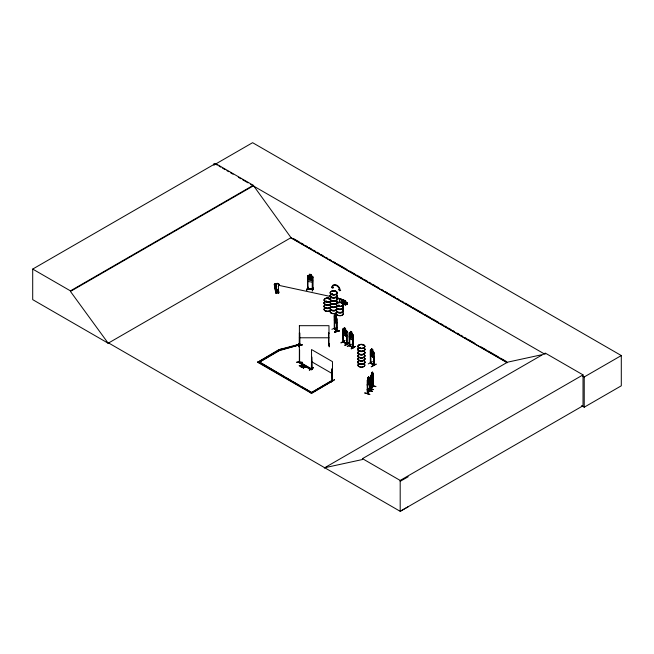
<?xml version="1.0" encoding="UTF-8"?>
<svg xmlns="http://www.w3.org/2000/svg" width="654" height="654" viewBox="0 0 654 654"><rect width="100%" height="100%" fill="white"/><g stroke="black" fill="none" stroke-linecap="round" stroke-linejoin="round"><path stroke-width="0.98" d="M278.171 291.79L278.539 285.872A1.856 1.504 -9.9 0 0 278.539 283.73A1.856 1.504 -9.9 0 0 275.939 283.877A1.856 1.504 -9.9 0 0 275.939 286.019L276.331 291.897M369.461 381.723L369.281 383.514L369.461 377.734L369.575 391.027M370.867 379.933L371.178 381.102L372.927 378.821L372.943 372.854L370.916 375.952L370.924 388.958L373.369 385.713M336.753 298.469L336.761 298.494A3.466 2.003 0 0 1 333.565 301.412A3.466 2.003 0 0 1 330.703 298.363M277.509 291.692L277.182 290.973L277.566 291.61M277.124 291.635L277.353 291.03M369.747 394.444L364.793 392.94M368.349 388.468C377.726 390.332 372.617 389.612 368.365 388.435M299.344 345.14L299.401 333.009M299.344 361.964L299.401 325.659M335.494 318.302L336.279 317.762L335.788 318.964L336.352 321.343L335.616 319.095L334.873 319.732L335.428 318.563L334.897 316.283L335.543 318.318M334.259 315.678L334.586 315.424L336.785 318.449L336.867 331.455L334.251 328.635L334.259 315.678L334.578 321.416L336.524 323.624L336.843 322.406M336.491 299.507L336.499 302.271M325.708 301.478L326.158 301.126L325.733 301.396M326.706 301.649L325.88 301.265M326.763 301.576L326.444 301.151M328.856 298.878L329.322 298.633M328.88 298.821L329.158 298.543M328.962 298.943L329.085 298.543M332.306 294.014C332.281 294.055 332.346 294.979 332.224 293.94M332.616 294.341L332.175 293.973M332.812 294.365L332.69 294.063M335.134 291.332L335.273 291.643M339.058 305.941L339.009 305.704A3.466 2.003 0 0 0 337.521 306.195M341.617 303.284L341.453 303.08M341.707 303.211L341.298 303.039M359.569 348.01A3.474 2.003 0 0 1 359.741 344.544A3.474 2.003 0 0 1 364.858 346.358A3.474 2.003 0 0 1 359.569 348.01L360.419 347.642M359.586 347.944L360.256 347.846M360.125 347.527L360.485 348.018M362.896 345.247L363.158 345.255M331.872 329.273L336.81 327.589M372.731 351.149L372.755 349.571L371.521 348.795L372.723 349.588L372.682 357.068L373.499 357.624L373.924 356.471M373.491 357.607L373.949 356.381M299.401 344.822L299.908 344.928M352.637 339.966L353.062 338.78L352.669 340.039L349.637 338.29L349.244 336.573L349.71 338.232L352.669 340.039M277.345 291.39L277.41 291.046M371.268 378.225L371.644 378.936L372.723 376.369L372.371 372.003L371.619 372.968L371.268 375.445L371.358 388.754L370.941 388.893M369.543 390.618L367.229 393.602L367.703 393.389L367.597 380.113L367.949 377.628L368.701 376.671L368.733 378.257M367.671 392.948L367.671 393.389M369.322 390.561L369.543 390.577M369.706 390.814L369.526 378.633L369.297 391.027M372.886 372.837L372.984 386.293M371.178 388.321L373.418 386.13L373.197 373.965L372.96 386.359M300.938 366.845L301.715 364.638L301.003 365.676L299.303 365.643L301.003 365.423L300.938 366.845L301.715 364.638M303.489 368.316L303.889 367.074L305.565 366.861L303.889 367.327L303.489 368.316L303.497 367.107L303.178 368.128M303.554 366.902C299.679 367.033 304.135 368.161 303.955 365.929L303.947 367.123L304.265 366.109M303.554 367.147L303.955 365.929M300.627 366.657L300.946 365.635L299.303 365.643M368.251 363.918L372.478 361.621M307.543 276.029L309.268 275.694M308.001 276.83L307.47 276.863L308.001 276.83L307.96 289.035M307.486 279.994L308.034 281.547L312.195 282.119L312.792 280.762M312.808 276.732L312.759 289.763L312.808 276.732L311.026 275.98L311.034 274.459L309.268 274.206L309.317 275.784L308.435 276.151L308.435 278.931L309.317 280.247L310.961 280.492L311.844 279.43L311.844 276.65L310.961 276.021L310.977 274.5M308.083 287.106L306.456 290.409L307.83 287.278M312.31 277.451L312.792 277.525L312.31 277.451L312.211 289.673L312.252 289.109L312.849 289.191M307.413 288.512L308.059 288.496L307.936 289.043M312.203 289.338L312.375 289.534M312.211 289.231L308.018 288.725L312.743 289.158M313.519 287.883L312.195 291.21M341.012 342.933L344.977 340.481L341.045 342.745M347.29 346.563L351.214 344.29M364.777 392.997L369.87 394.313M311.868 369.15L311.329 369.052M311.909 368.782L311.468 368.529M332.51 380.677L332.248 380.734M331.93 380.628L332.371 381.192L332.109 368.791L331.921 380.963L332.51 381.118L332.469 361.637L311.508 349.538L311.696 369.297L311.525 368.529M299.23 343.35L298.992 346.792L299.27 343.334M299.221 343.546L298.992 346.784M343.08 341.38L343.383 342.156L343.121 329.747M343.08 341.821L347.004 344.045L346.497 343.538M349.211 345.541L353.152 347.797L353.152 334.791L351.86 333.515M349.424 345.026L349.653 345.778L349.751 337.611M352.776 347.16L353.283 347.715L349.555 345.745M352.751 347.585L352.89 335.388L353.095 347.797M306.71 290.409L308.124 287.343M370.344 363.003L373.957 365.382L373.736 352.964L373.606 365.177M370.859 362.717L370.663 363.232M373.548 364.67L373.835 364.916M370.45 362.888L374.113 365.292L374.104 364.867M344.944 331.406C345.443 329.477 346.89 331.055 345.222 331.921L346.015 334.161L344.96 332.085C344.535 334.12 342.884 332.51 344.691 331.603L343.881 329.436L344.911 331.374M334.709 328.839L334.701 321.793M334.521 328.177C341.339 335.093 332.763 327.466 334.75 328.422M337.014 330.932L337.039 331.398L336.777 319.013L336.565 331.177L337.014 331.333M328.831 298.739L329.42 298.796L329.019 298.559M368.733 376.769L368.104 378.233L368.554 377.162M371.766 373.074L372.404 372.101M371.766 373.565L372.224 372.494M369.273 377.522L367.254 380.62M367.483 381.233L367.532 393.626M371.153 376.565L371.194 388.958M367.458 385.754L367.221 384.56L367.515 385.77L369.265 383.489M367.221 389.882L372.191 391.321M367.237 389.898L372.298 391.231M367.507 392.989L369.698 390.781L367.507 393.618M367.483 393.332L369.526 390.732M371.194 388.517L373.115 386.081M371.17 388.95L373.377 386.13M372.281 391.206L367.115 389.809M375.854 386.653L370.777 385.149L375.837 386.473M299.36 344.683L299.287 345.247L299.892 345.255L299.843 333.033L299.344 333.148M299.597 349.833L299.597 362.251L299.622 361.523M277.206 290.973L277.525 291.439M329.027 344.822L328.537 344.838M336.499 297.545L343.432 299.957L336.401 297.644M336.401 298.052L343.432 300.374L336.499 297.954M343.334 304.085L343.432 304.404M341.11 299.27L345.304 300.668L345.852 301.388L345.819 304.887L342.761 304.224M345.852 301.388L345.271 300.701M347.348 304.323L345.794 303.775L345.247 304.363L342.353 303.333L341.11 302.148L341.11 300.758L342.353 300.456L345.247 301.486L345.762 302.41L347.405 302.9L347.372 304.421L347.405 302.9M345.819 303.873L347.405 304.388M345.263 305.165L345.819 304.887M369.526 390.291L369.575 390.585M367.532 393.185L367.458 393.201M278.277 289.019L278.931 292.878L275.767 293.074L274.247 284.416L277.231 284.065M274.459 284.065L275.996 292.959L274.435 284.318L274.999 284.196L276.331 293.049L274.459 284.065L277.231 283.91M276.143 293.057L274.672 284.4M277.688 289.853L278.04 292.935M277.909 290.016L278.367 292.918L278.514 291.929M308.067 275.514L307.486 275.996L307.511 289.003L312.726 289.747M373.189 386.375L373.213 385.598M344.257 327.687L345.59 328.406L345.5 329.943L346.146 330.81L346.146 333.589L345.5 334.407L344.298 333.712L343.652 332.15L343.652 329.371L344.298 329.248C343.881 325.275 345.116 330.622 343.415 328.643L342.966 328.962L343.276 342.116M343.007 329.003L343.44 328.7M349.424 345.467L349.326 332.608L350.528 332.796M326.15 301.674L325.749 301.429M326.673 301.592L326.052 301.527M338.085 305.688L338.069 305.998A3.474 2.003 0 0 0 343.375 304.355A3.474 2.003 0 0 0 338.249 302.532A3.474 2.003 0 0 0 338.077 306.007M338.216 305.9L338.813 305.655M338.968 305.958L338.102 305.941M360.452 347.961L359.667 348.01M299.826 344.813L299.401 345.263M329.036 345.132C328.095 345.713 329.395 343.824 328.537 345.279L328.48 333.033L328.978 333.148L328.48 333.033M328.978 345.271L328.978 325.684L299.344 325.684M307.584 288.847L307.462 288.406L308.05 288.471M311.394 369.109L311.508 356.896L311.958 369.502L311.198 369.943L298.101 362.005L298.862 361.564L311.958 369.126L311.198 369.567L298.101 362.005M311.705 369.281L311.868 357.1M313.356 367.867L309.228 370.025L313.135 367.744M334.398 379.77L330.491 382.296L334.415 379.802M108.662 342.998L108.237 343.252L32.7 299.638L32.7 269.08L215.526 163.525L253.27 185.311L291.014 237.664L507.112 362.43M215.526 163.525L215.526 164.089L252.599 142.686L621.3 355.555L621.3 385.803L584.226 407.205L581.578 405.668M32.7 269.08L70.444 290.867L253.27 185.311M408.194 506.752L400.191 511.314L108.613 342.974L108.18 343.219L70.444 291.431L253.27 185.875M108.18 343.219L291.439 237.418M330.94 381.347L310.863 392.948L331.815 380.473L332.584 380.914L311.623 393.389L257.709 362.259L278.661 349.784L279.422 350.225L300.431 344.601L279.422 350.601L259.344 362.193M257.709 362.259L278.661 350.16L279.422 350.601L278.972 349.653L299.973 344.029L300.431 344.601M279.422 350.225L258.469 362.7M343.415 328.643L346.873 331.161L346.873 344.168L343.007 341.96M345.541 329.918L346.424 330.376M342.966 332.951L343.44 334.611M346.824 344.176L346.873 331.161M346.481 331.84L346.972 331.97L346.481 331.84L346.767 344.135M343.407 334.635L343.007 332.927M349.244 332.584L349.261 345.598M349.653 332.289L353.111 334.815L353.029 347.773M298.101 362.381L298.862 361.94L311.958 369.502M349.399 333.368L349.653 345.778M346.612 335.796L346.497 343.979M344.977 345.018C352.302 340.039 347.985 344.92 345.001 345.05M345.189 345.361L349.122 343.113M352.849 347.151L349.653 345.467L353.25 347.233M351.255 348.639L355.204 346.391L351.28 348.672M257.709 361.883L311.623 393.013L332.584 380.914M324.286 467.986L507.545 362.177L541.308 354.836M324.711 467.733L362.455 459.525L362.455 458.65L545.281 353.095L583.025 374.881L583.025 405.758L400.191 511.314L400.191 480.437L583.025 374.881M545.281 353.969L544.856 354.223L250.637 184.354M582.477 375.944L584.226 376.957L621.3 355.555M400.191 481.319L408.194 476.758M370.491 350.814L370.712 363.232L370.818 355.065M374.063 353.185L373.589 353.037M370.826 362.676L370.303 362.52L370.712 362.79M370.712 362.913L374.047 364.809M373.696 364.728L370.532 362.896M373.548 365.112L374.113 365.292M376.148 364.245C368.464 368.145 370.491 367.319 376.124 364.041M370.548 362.929L370.336 350.013L370.761 349.718L373.924 352.473L373.499 351.664M370.336 354.01L370.687 355.743L371.554 356.316L371.57 348.77M370.704 355.735L373.54 357.583M274.288 284.433L276.135 284.801M276.241 287.081L275.849 287.49L276.364 287.899M335.167 316.062L335.167 314.566L336.017 315.498L336.017 316.986M336.017 315.498L335.11 314.582M336.818 318.457L336.516 317.607M334.308 319.651L334.521 321.433L336.524 323.624M334.456 328.888L334.725 328.365M339.557 330.826L334.496 332.175L339.426 330.466M334.496 332.175L339.451 330.687L334.537 332.183M278.972 349.653L286.607 347.985M288.52 347.478L296.156 345.435M338.281 305.582L338.821 305.59M371.562 350.356L370.965 350.454L370.965 353.234L371.562 354.828L372.674 355.572L373.271 354.779L373.271 351.999L372.674 351.1M301.396 365.398L303.015 365.643L301.339 365.856M303.015 365.643L301.396 365.651L303.015 365.39M299.303 365.897L300.946 365.888M303.947 366.869L305.565 366.861M301.854 367.115L305.565 367.115M301.854 367.368L303.497 367.36M373.696 365.038L373.736 357.002M326.371 301.788L325.856 301.698M338.551 305.671L338.363 306.023M276.56 285.577L274.721 285.528M276.716 286.297L274.868 286.566L276.716 286.46M276.912 292.575L276.912 291.251L277.77 291.275L277.77 292.6L277.754 291.202M276.184 293.033L275.963 292.076L276.176 292.69L278.514 292.559L278.579 291.038L278.359 291.676L276.029 291.815L275.816 291.193L275.816 291.986L278.579 291.823M332.306 381.176L332.109 368.791M329.019 343.334L329.109 346.751M302.279 344.977L296.72 345.083M297.619 345.083L302.279 344.813L296.72 345.01M296.72 362.038L302.279 362.202M302.279 362.422L296.728 362.43M299.344 337.783L328.978 337.783M336.802 330.679L336.867 331.014M307.593 288.831L312.849 289.632M326.42 301.331L325.88 301.388M334.464 328.594L337.014 331.374M308.05 275.547L312.171 276.151M278.972 285.373L330.801 296.564M338.445 305.884L338.02 305.925M371.619 372.968L371.676 374.464M371.186 375.085L370.916 375.952M373.123 377.056L372.894 378.838M367.949 377.628L368.03 379.148M368.758 378.175L368.676 382.713L367.973 383.604L367.597 382.892M373.377 385.688L372.96 385.917M329.305 343.554L329.363 346.784M336.499 301.576L339.099 302.483M336.401 301.674L339.001 302.581M345.304 300.668L339.589 299.148L339.557 302.671M345.762 302.41L347.372 302.933M346.767 343.693L343.383 341.838L346.571 343.522M360.321 347.773L359.757 347.961M215.526 164.089L217.283 165.102M219.041 166.116L220.799 167.13M222.548 168.143L225.18 169.664M226.938 170.678L228.696 171.691M230.453 172.705L233.086 174.226M238.35 177.267L240.983 178.787M242.74 179.801L248.005 182.834M293.205 238.432L299.377 241.996M301.142 243.018L303.791 244.547M305.549 245.561L307.315 246.583M309.08 247.596L311.729 249.125M313.495 250.147L315.253 251.169M317.018 252.182L319.667 253.711M321.433 254.733L323.19 255.747M325.839 257.275L327.605 258.297M329.371 259.311L331.128 260.333M333.777 261.862L335.543 262.875M337.309 263.897L347.012 269.497M349.653 271.026L354.95 274.083M356.708 275.097L362.888 278.661M364.646 279.683L367.295 281.212M369.06 282.226L370.826 283.247M372.592 284.269L375.233 285.79M376.998 286.812L378.764 287.834M381.405 289.354L383.17 290.376M384.936 291.398L387.585 292.927M389.351 293.94L391.108 294.962M392.874 295.976L395.523 297.505M397.289 298.526L399.046 299.54M401.695 301.069L403.461 302.091M405.227 303.104L411.399 306.669M413.164 307.691L422.868 313.291M424.626 314.312L430.806 317.877M432.564 318.89L438.744 322.463M440.502 323.477L443.15 325.005M444.916 326.027L446.682 327.041M448.448 328.063L451.088 329.591M452.854 330.605L454.62 331.627M457.26 333.156L459.026 334.169M460.792 335.191L462.558 336.205M465.207 337.734L466.964 338.756M468.73 339.769L474.902 343.342M481.082 346.906L486.372 349.955M488.137 350.977L498.724 357.084M500.482 358.106L506.662 361.67M290.433 237.582L507.242 362.757M352.89 335.388L353.242 335.592L352.751 335.469M351.034 344.225L347.323 346.367M355.236 346.62L351.255 348.893M311.508 361.637L332.469 373.736M332.584 381.29L331.815 380.473M301.715 364.891L301.404 364.458M283.681 376.377L259.229 361.883L311.623 392.506L301.142 386.457M285.43 377.383L291.537 380.914M293.286 381.92L299.401 385.451M362.455 458.65L400.191 480.437M371.562 350.855L372.69 351.672M371.562 353.634L372.674 354.378M278.187 292.73L278.751 292.788L278.228 289.82M324.629 308.353L324.637 308.361A3.458 1.995 0 0 0 325.798 311.124A3.458 1.995 0 0 0 330.556 310.47A3.474 2.003 0 0 1 325.79 311.124A3.474 2.003 0 0 1 324.654 308.369L324.613 308.336M312.146 276.192L312.735 276.781M348.942 342.974L345.001 345.222M334.529 316.806L334.562 328.929M339.557 330.834L339.41 330.425M300.431 344.977L299.973 344.029M278.972 350.037L279.422 350.601M331.84 294.431A3.466 2.003 0 0 1 332.011 290.965A3.466 2.003 0 0 1 337.121 292.788A3.466 2.003 0 0 1 331.84 294.431L331.97 294.325M346.358 330.442L346.792 331.186M370.949 379.909L371.194 381.029M278.539 285.872L278.555 285.937A1.856 1.504 -9.9 0 0 278.555 283.795A1.856 1.504 -9.9 0 0 275.947 283.95A1.856 1.504 -9.9 0 0 275.947 286.084L275.939 286.019M277.541 290.049L277.876 291.97M275.555 286.28L276.38 291.095M275.138 285.242L276.143 291.005M584.226 376.957L584.226 407.205M373.908 352.375L373.916 365.357M370.385 349.996L370.336 363.035M367.221 380.595L367.254 393.626M343.473 332.976L343.513 342.075M343.432 299.957L343.334 300.464M343.007 328.937L342.982 341.977M339.639 299.205L339.639 302.622M335.935 315.539L336.36 320.762L335.935 321.49L334.717 318.964L335.167 314.566M313.323 367.622L309.448 369.902M214.046 163.41L214.046 165.413M70.444 290.867L70.444 291.431M364.482 351.836A3.515 2.027 0 0 1 361.752 354.82A3.515 2.027 0 0 1 358.024 352.22M364.76 352.531A3.466 2.003 0 0 1 361.294 354.991A3.466 2.003 0 0 1 358.065 352.424M364.442 354.73A3.474 2.003 0 0 1 361.744 357.673A3.474 2.003 0 0 1 358.065 355.106M364.442 354.869A3.474 2.003 0 0 1 361.744 357.812A3.474 2.003 0 0 1 358.065 355.245M364.482 348.5A3.515 2.027 0 0 1 361.752 351.476A3.515 2.027 0 0 1 358.024 348.884M364.752 351.975A3.458 1.995 0 0 1 361.294 354.427A3.458 1.995 0 0 1 358.073 351.86M364.752 349.195A3.458 1.995 0 0 1 361.294 351.648A3.458 1.995 0 0 1 358.073 349.081M364.482 351.664A3.515 2.027 0 0 1 361.752 354.648A3.515 2.027 0 0 1 358.024 352.048M364.482 348.329A3.515 2.027 0 0 1 361.752 351.304A3.515 2.027 0 0 1 358.024 348.713M364.76 348.631A3.466 2.003 0 0 1 361.294 351.1A3.466 2.003 0 0 1 358.065 348.525M364.482 361.351A3.515 2.027 0 0 1 361.752 364.335A3.515 2.027 0 0 1 358.024 361.736M364.76 362.046A3.466 2.003 0 0 1 361.294 364.507A3.466 2.003 0 0 1 358.065 361.94M364.744 364.646A3.45 1.995 0 0 1 361.294 367.107A3.45 1.995 0 0 1 358.081 364.54M364.736 355.637A3.442 1.987 0 0 1 361.294 358.081A3.442 1.987 0 0 1 358.09 355.531M364.442 364.237A3.474 2.003 0 0 1 361.744 367.18A3.474 2.003 0 0 1 358.065 364.613M364.442 354.975A3.474 2.003 0 0 1 361.744 357.918A3.474 2.003 0 0 1 358.065 355.351M364.482 358.016A3.515 2.027 0 0 1 361.752 360.992A3.515 2.027 0 0 1 358.024 358.4M364.752 361.49A3.458 1.995 0 0 1 361.294 363.943A3.458 1.995 0 0 1 358.073 361.376M364.752 358.711A3.458 1.995 0 0 1 361.294 361.163A3.458 1.995 0 0 1 358.073 358.596M364.482 361.18A3.515 2.027 0 0 1 361.752 364.164A3.515 2.027 0 0 1 358.024 361.564M364.482 357.836A3.515 2.027 0 0 1 361.752 360.82A3.515 2.027 0 0 1 358.024 358.228M364.76 358.147A3.466 2.003 0 0 1 361.294 360.616A3.466 2.003 0 0 1 358.065 358.04M336.753 298.257A3.515 2.027 0 0 1 333.556 301.249A3.515 2.027 0 0 1 330.662 298.159M336.712 301.257A3.474 2.003 0 0 1 333.565 304.216A3.474 2.003 0 0 1 330.703 301.159M336.687 301.077A3.442 1.987 0 0 1 333.565 304.004A3.442 1.987 0 0 1 330.728 300.979M336.753 294.913A3.515 2.027 0 0 1 333.556 297.905A3.515 2.027 0 0 1 330.662 294.815M336.704 297.897A3.466 2.003 0 0 1 333.565 300.856A3.466 2.003 0 0 1 330.703 297.807M336.704 295.126A3.458 1.995 0 0 1 333.565 298.069A3.458 1.995 0 0 1 330.711 295.028M336.753 298.085A3.515 2.027 0 0 1 333.556 301.077A3.515 2.027 0 0 1 330.662 297.987M336.753 294.741A3.515 2.027 0 0 1 333.556 297.733A3.515 2.027 0 0 1 330.662 294.643M336.704 294.562A3.466 2.003 0 0 1 333.565 297.513A3.466 2.003 0 0 1 330.703 294.464M336.033 310.38A3.458 1.995 0 0 1 331.48 310.478A3.458 1.995 0 0 1 330.711 307.879M330.662 307.674A3.515 2.027 0 0 0 331.815 310.462A3.515 2.027 0 0 0 336.655 309.8A3.458 1.995 0 0 0 340.26 312.416A3.458 1.995 0 0 0 342.941 309.481M336.614 312.776A3.474 2.003 0 0 1 331.84 313.429A3.474 2.003 0 0 1 330.703 310.675M336.712 301.388A3.474 2.003 0 0 1 333.565 304.347A3.474 2.003 0 0 1 330.703 301.29M336.589 312.579A3.442 1.987 0 0 1 331.856 313.225A3.442 1.987 0 0 1 330.728 310.495M336.957 303.08A3.442 1.987 0 0 1 332.248 304.331A3.442 1.987 0 0 1 330.728 301.469M336.687 301.568A3.442 1.987 0 0 1 337.104 302.573M336.614 312.661A3.474 2.003 0 0 1 331.84 313.323A3.474 2.003 0 0 1 330.703 310.56M336.655 306.456A3.515 2.027 0 0 1 331.815 307.127A3.515 2.027 0 0 1 330.662 304.331M336.606 309.416A3.458 1.995 0 0 1 331.848 310.07A3.458 1.995 0 0 1 330.711 307.323M336.606 306.636A3.458 1.995 0 0 1 331.848 307.29A3.458 1.995 0 0 1 330.711 304.543M336.655 309.628A3.515 2.027 0 0 1 331.815 310.29A3.515 2.027 0 0 1 330.662 307.503M336.655 306.285A3.515 2.027 0 0 1 331.815 306.955A3.515 2.027 0 0 1 330.662 304.159M336.606 306.08A3.458 1.995 0 0 1 331.848 306.734A3.458 1.995 0 0 1 330.711 303.987M342.99 309.832A3.515 2.027 0 0 1 340.26 312.816A3.515 2.027 0 0 1 336.532 310.217M342.933 312.653A3.442 1.987 0 0 1 340.252 315.571A3.442 1.987 0 0 1 336.597 313.029M342.958 312.833A3.474 2.003 0 0 1 340.26 315.784A3.474 2.003 0 0 1 336.573 313.217M342.99 306.489A3.515 2.027 0 0 1 340.26 309.473A3.515 2.027 0 0 1 336.532 306.873M337.489 305.982A3.515 2.027 0 0 1 339.083 305.483M342.99 309.661A3.515 2.027 0 0 1 340.26 312.645A3.515 2.027 0 0 1 336.532 310.045M342.99 306.317A3.515 2.027 0 0 1 340.26 309.301A3.515 2.027 0 0 1 336.532 306.701M337.489 305.81A3.515 2.027 0 0 1 339.083 305.312M342.949 306.137A3.466 2.003 0 0 1 340.26 309.08A3.466 2.003 0 0 1 336.581 306.522M337.521 305.639A3.466 2.003 0 0 1 339.099 305.14M342.949 306.701A3.466 2.003 0 0 1 340.26 309.644A3.466 2.003 0 0 1 336.581 307.078M342.949 310.037A3.466 2.003 0 0 1 340.26 312.98A3.466 2.003 0 0 1 336.581 310.421M330.556 307.666A3.458 1.995 0 0 1 325.798 308.32A3.458 1.995 0 0 1 324.662 305.573M330.025 307.903A3.515 2.027 0 0 1 325.39 308.001A3.515 2.027 0 0 1 324.613 305.369M330.564 300.987A3.474 2.003 0 0 1 325.3 301.437A3.474 2.003 0 0 1 325.447 298.363A3.474 2.003 0 0 1 330.662 298.976M330.54 310.274A3.442 1.987 0 0 1 325.806 310.92A3.442 1.987 0 0 1 324.67 308.189M330.54 301.249A3.442 1.987 0 0 1 325.324 301.698A3.442 1.987 0 0 1 325.471 298.649A3.442 1.987 0 0 1 330.638 299.262M330.564 301.085A3.474 2.003 0 0 1 325.3 301.535A3.474 2.003 0 0 1 325.447 298.461A3.474 2.003 0 0 1 330.662 299.082M330.025 304.568A3.515 2.027 0 0 1 325.39 304.666A3.515 2.027 0 0 1 324.613 302.025M330.556 307.11A3.458 1.995 0 0 1 325.798 307.764A3.458 1.995 0 0 1 324.662 305.017M330.556 304.331A3.458 1.995 0 0 1 325.798 304.985A3.458 1.995 0 0 1 324.662 302.238M330.597 307.323A3.515 2.027 0 0 1 325.766 307.985A3.515 2.027 0 0 1 324.613 305.197M330.597 303.979A3.515 2.027 0 0 1 325.766 304.65A3.515 2.027 0 0 1 324.613 301.854M330.556 303.775A3.458 1.995 0 0 1 325.798 304.429A3.458 1.995 0 0 1 324.662 301.682M341.641 302.508L341.731 302.916L343.522 302.565L345.296 304.126L343.873 302.393C346.228 302.72 345.328 300.57 343.513 301.944L341.731 300.317L343.178 302.123L341.658 302.434M367.769 380.007L368.251 381.11L367.752 383.506L368.398 381.233L369.052 381.846L368.562 380.702L369.028 378.404L368.415 380.554L367.769 380.007M371.439 375.339L371.913 376.442L371.415 378.838L372.069 376.565L372.723 377.186L372.224 376.034L372.698 373.736L372.077 375.887L371.439 375.339M352.359 337.75L351.239 335.706C350.724 337.734 349.211 336.115 350.961 335.224L350.16 333.058L351.214 335.036C351.688 333.066 353.225 334.742 351.492 335.543L352.359 337.75M311.705 279.994L310.168 278.375L308.631 279.601L309.792 277.999L308.68 276.135L310.135 277.713L311.639 276.568L310.519 278.113L311.705 279.994M346.833 335.126L346.391 336.409L343.366 334.66L346.432 336.385L346.833 335.183M368.676 378.74L367.973 379.631L367.973 382.41L368.676 381.519L368.676 378.74M372.347 374.072L371.644 374.971L371.644 377.742L372.347 376.851L372.347 374.072M352.424 337.211L351.778 338.036L350.577 337.341L349.931 335.772L350.577 331.284L351.86 332.028L352.424 337.211M337.35 298.322L337.276 299.091L337.35 298.322M333.344 287.703L332.379 288.251L331.414 287.032L332.077 287.261A4.668 3.262 46.3 0 1 336.074 284.842A4.668 3.262 46.3 0 1 340.072 290.049L340.734 290.278L339.712 290.801L338.69 289.567L339.344 289.796A3.899 2.722 46.3 0 0 336.009 285.446A3.899 2.722 46.3 0 0 332.673 287.474L333.344 287.703M310.666 274.737L309.612 274.582L309.612 275.081L310.666 275.236L310.666 274.737M310.961 276.519L309.317 276.282L309.317 279.062L310.961 279.299L310.961 276.519M345.247 302.23L342.353 301.2L342.353 302.589L345.247 303.619L345.247 302.23M347.061 303.121L346.538 302.933L347.061 304.012L347.061 303.121M345.287 328.578L344.511 328.136L345.287 329.076L345.287 328.578M351.558 332.199L350.789 331.758L351.558 332.698L351.558 332.199M345.5 330.442L344.298 329.747L344.298 332.526L345.5 333.221L345.5 330.442M351.778 334.063L350.577 333.368L350.577 336.148L351.778 336.843L351.778 334.063M372.478 349.726L371.758 349.252L372.478 350.225L372.478 349.726M335.796 315.629L335.281 315.073L335.796 316.127L335.796 315.629M335.935 317.517L335.142 316.65L335.142 319.43L335.935 320.297L335.935 317.517M278.579 292.902L278.081 290.016L278.522 292.902M359.586 348.271A3.442 1.987 0 0 0 364.834 346.636A3.442 1.987 0 0 0 359.749 344.83A3.442 1.987 0 0 0 359.586 348.271M359.569 348.116A3.474 2.003 0 0 0 364.858 346.465A3.474 2.003 0 0 0 359.741 344.65A3.474 2.003 0 0 0 359.569 348.116M331.848 294.701A3.458 1.995 0 0 0 337.112 293.057A3.458 1.995 0 0 0 332.011 291.243A3.458 1.995 0 0 0 331.848 294.701M331.84 294.545A3.474 2.003 0 0 0 337.129 292.894A3.474 2.003 0 0 0 332.003 291.071A3.474 2.003 0 0 0 331.84 294.545M338.093 306.276A3.45 1.995 0 0 0 343.35 304.641A3.45 1.995 0 0 0 338.257 302.827A3.45 1.995 0 0 0 338.093 306.276M338.077 306.113A3.474 2.003 0 0 0 343.375 304.462A3.474 2.003 0 0 0 338.249 302.638A3.474 2.003 0 0 0 338.077 306.113"/></g></svg>
